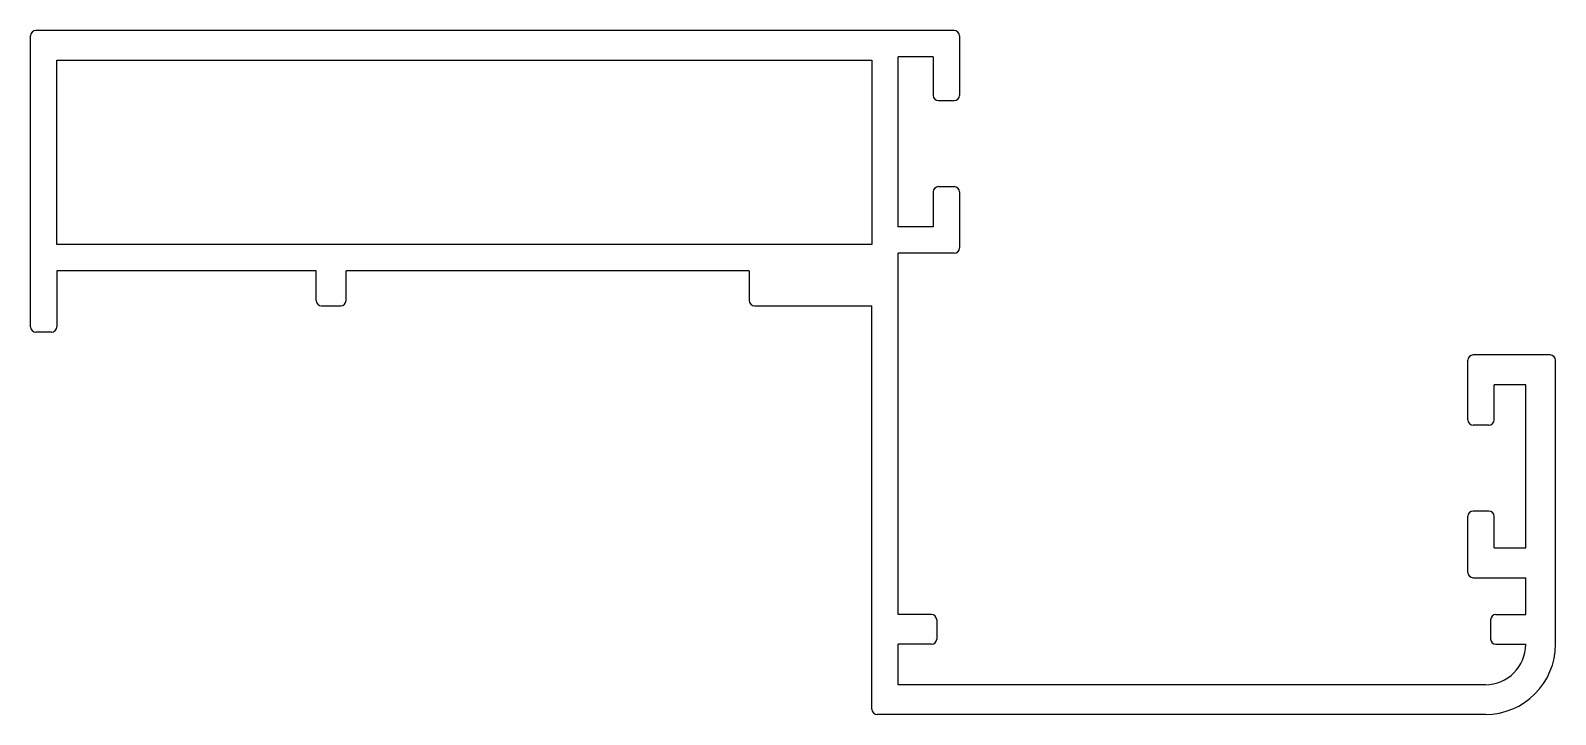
# Model space of a CAD drawing. Extents: x 870.2 to 957.2, y 568.6 to 607.6.
import ezdxf

# ---------------------------------------------------------------- set-up
doc = ezdxf.new("R2010")
doc.units = 0
doc.layers.get('0').update_dxf_attribs({"linetype": 'CONTINUOUS'})

msp = doc.modelspace()

# ---------------------------------------------------------------- linework, layer by layer
at = {"linetype": 'CONTINUOUS'}
for p, q in [((870.151, 590.741), (870.151, 607.341)), ((922.851, 607.641), (870.451, 607.641)), ((923.151, 607.341), (923.151, 603.941)), ((871.651, 595.441), (871.651, 605.941)), ((871.651, 605.941), (918.151, 605.941)), ((918.151, 605.941), (918.151, 595.441)), ((919.651, 596.441), (919.651, 606.141)), ((921.651, 606.141), (919.651, 606.141)), ((921.651, 606.141), (921.651, 603.941)), ((921.951, 603.641), (922.851, 603.641)), ((921.951, 598.741), (922.851, 598.741)), ((921.651, 598.441), (921.651, 596.441)), ((923.151, 598.441), (923.151, 595.241)), ((921.651, 596.441), (919.651, 596.441)), ((918.151, 595.441), (871.651, 595.441)), ((922.851, 594.941), (919.651, 594.941)), ((919.651, 574.341), (919.651, 594.941)), ((871.651, 593.941), (871.651, 590.741)), ((886.451, 593.941), (871.651, 593.941)), ((886.451, 592.241), (886.451, 593.941)), ((888.151, 592.241), (888.151, 593.941)), ((911.151, 593.941), (888.151, 593.941)), ((911.151, 593.941), (911.151, 592.241)), ((886.751, 591.941), (887.851, 591.941)), ((911.451, 591.941), (918.151, 591.941)), ((918.151, 568.941), (918.151, 591.941)), ((871.351, 590.441), (870.451, 590.441)), ((956.851, 589.141), (952.451, 589.141)), ((952.151, 585.441), (952.151, 588.841)), ((957.151, 572.641), (957.151, 588.841)), ((955.451, 587.441), (953.651, 587.441)), ((953.651, 585.441), (953.651, 587.441)), ((955.451, 578.141), (955.451, 587.441)), ((953.351, 585.141), (952.451, 585.141)), ((952.151, 576.741), (952.151, 579.941)), ((953.351, 580.241), (952.451, 580.241)), ((953.651, 578.141), (953.651, 579.941)), ((953.651, 578.141), (955.451, 578.141)), ((952.451, 576.441), (955.451, 576.441)), ((955.451, 574.341), (955.451, 576.441)), ((921.551, 574.341), (919.651, 574.341)), ((953.751, 574.341), (955.451, 574.341)), ((921.851, 574.041), (921.851, 572.941)), ((953.451, 574.041), (953.451, 572.941)), ((921.551, 572.641), (919.651, 572.641)), ((919.651, 570.341), (919.651, 572.641)), ((953.751, 572.641), (955.451, 572.641)), ((953.151, 570.341), (919.651, 570.341)), ((953.151, 568.641), (918.451, 568.641))]:
    msp.add_line(p, q, dxfattribs=at)
for centre, radius, start, end in [((870.451, 607.341), 0.3, 90, 180), ((922.851, 607.341), 0.3, 0, 90), ((921.951, 603.941), 0.3, 180, 270), ((922.851, 603.941), 0.3, 270, 0), ((921.951, 598.441), 0.3, 90, 180), ((922.851, 598.441), 0.3, 0, 90), ((922.851, 595.241), 0.3, 270, 0), ((886.751, 592.241), 0.3, 180, 270), ((887.851, 592.241), 0.3, 270, 0), ((911.451, 592.241), 0.3, 180, 270), ((870.451, 590.741), 0.3, 180, 270), ((871.351, 590.741), 0.3, 270, 0), ((952.451, 588.841), 0.3, 90, 180), ((956.851, 588.841), 0.3, 0, 90), ((952.451, 585.441), 0.3, 180, 270), ((953.351, 585.441), 0.3, 270, 0), ((952.451, 579.941), 0.3, 90, 180), ((953.351, 579.941), 0.3, 0, 90), ((952.451, 576.741), 0.3, 180, 270), ((921.551, 574.041), 0.3, 0, 90), ((953.751, 574.041), 0.3, 90, 180), ((921.551, 572.941), 0.3, 270, 0), ((953.151, 572.641), 2.3, 270, 0), ((953.151, 572.641), 4, 270, 0), ((953.751, 572.941), 0.3, 180, 270), ((918.451, 568.941), 0.3, 180, 270)]:
    msp.add_arc(centre, radius, start, end, dxfattribs=at)

doc.saveas('drawing.dxf')
